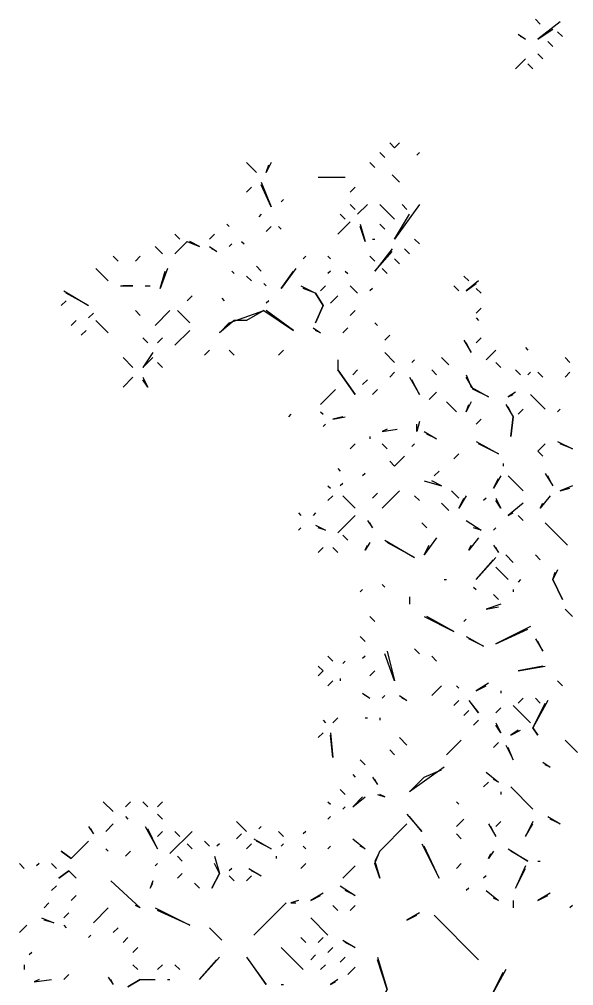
# Model space of a CAD drawing. Extents: x 1 to 2775, y -31 to 2075.
# Drawn here: x 2304.8 to 2342.2, y 1155.6 to 1220.8 of the extents above; entities that cross this region are included whole.
import ezdxf

# ---------------------------------------------------------------- set-up
doc = ezdxf.new("R2010")
doc.units = 0
doc.layers.add('LINEWORK', color=4, linetype='CONTINUOUS')

msp = doc.modelspace()

# ---------------------------------------------------------------- linework, layer by layer
at = {"layer": 'LINEWORK'}
for points in [[(2339.6667, 1220.8333), (2340, 1220.5)], [(2341.3333, 1220.6667), (2339.8333, 1219.5), (2340.8333, 1220.1667)], [(2338.5, 1219.8333), (2339, 1219.5), (2338.6667, 1219.6667)], [(2341.1667, 1220), (2341.5, 1219.6667)], [(2340.5, 1219.3333), (2340.8333, 1219)], [(2339.8333, 1218.5), (2340.1667, 1218.1667)], [(2339, 1218.1667), (2338.3333, 1217.5)], [(2339.1667, 1217.8333), (2339.5, 1217.5)], [(2329.8333, 1212.5), (2330.1667, 1212.1667), (2330.5, 1212.5), (2330.1667, 1212.1667)], [(2329.1667, 1211.8333), (2329.5, 1211.5)], [(2331.8333, 1211.8333), (2331.6667, 1211.6667)], [(2320.1667, 1211.1667), (2320.8333, 1210.5)], [(2321.8333, 1211.1667), (2321.5, 1210.5), (2321.6667, 1211)], [(2328.5, 1211.1667), (2328.8333, 1210.8333)], [(2321.1667, 1209.8333), (2321.8333, 1208.1667), (2321.1667, 1209.6667)], [(2325, 1210.1667), (2326.8333, 1210.1667)], [(2330, 1210.3333), (2330.5, 1209.8333)], [(2320.5, 1209.5), (2320.1667, 1209.1667)], [(2327.5, 1209.5), (2327.1667, 1209.1667)], [(2322.6667, 1208.6667), (2322.5, 1208.5)], [(2327.1667, 1208.3333), (2327.5, 1208)], [(2328.3333, 1208.3333), (2327.6667, 1207.6667)], [(2329.1667, 1208.3333), (2330.1667, 1207.3333)], [(2331.8333, 1208.3333), (2330.1667, 1206), (2331.1667, 1207.6667)], [(2330.6667, 1208.3333), (2331, 1208)], [(2321.1667, 1207.6667), (2321, 1207.5)], [(2327.1667, 1207.1667), (2326.3333, 1206.3333)], [(2326.5, 1207.6667), (2326.8333, 1207.3333)], [(2318.8333, 1207), (2319, 1206.8333)], [(2321.8333, 1206.8333), (2321.5, 1206.5)], [(2322.3333, 1206.8333), (2322.5, 1206.6667)], [(2327.8333, 1207), (2328.1667, 1205.8333), (2327.8333, 1206.8333)], [(2329.1667, 1207), (2329.5, 1206.6667)], [(2315.3333, 1206.3333), (2315.6667, 1206)], [(2316.1667, 1205.8333), (2315.3333, 1205), (2316.1667, 1205.8333), (2317, 1205.5), (2316.3333, 1205.8333)], [(2318, 1206.3333), (2317.6667, 1206)], [(2319.8333, 1205.8333), (2320, 1205.6667)], [(2328.6667, 1206), (2328.8333, 1206)], [(2331.5, 1206), (2331.8333, 1205.6667)], [(2314, 1205.5), (2314.5, 1205)], [(2317.6667, 1205.5), (2318.1667, 1205.1667), (2317.8333, 1205.3333)], [(2319.1667, 1205.6667), (2319, 1205.5)], [(2330, 1205.3333), (2328.8333, 1203.8333), (2330, 1205.1667)], [(2330.8333, 1205.3333), (2331.1667, 1205)], [(2311.1667, 1204.8333), (2311.5, 1204.5)], [(2313, 1204.8333), (2312.6667, 1204.5)], [(2324.1667, 1204.8333), (2324, 1204.6667)], [(2325.6667, 1204.8333), (2325.8333, 1204.6667)], [(2328.5, 1204.8333), (2328.8333, 1204.5)], [(2330.1667, 1204.6667), (2330.5, 1204.3333)], [(2310, 1204), (2310.8333, 1203.1667)], [(2314.8333, 1204), (2314.3333, 1202.6667), (2314.6667, 1203.8333)], [(2320.8333, 1204.1667), (2321.1667, 1203.8333)], [(2323.5, 1204), (2322.5, 1202.6667), (2323.3333, 1203.8333)], [(2329.3333, 1204), (2329.6667, 1203.6667)], [(2319.1667, 1203.8333), (2319.3333, 1203.6667)], [(2320.1667, 1203.5), (2320.5, 1203.1667)], [(2325.8333, 1203.8333), (2325.6667, 1203.6667)], [(2326.8333, 1203.8333), (2327, 1203.6667)], [(2334.8333, 1203.5), (2335.1667, 1203.1667)], [(2311.6667, 1202.8333), (2312.5, 1202.8333), (2311.8333, 1202.8333)], [(2313.3333, 1202.8333), (2313.6667, 1202.8333)], [(2321.3333, 1203), (2321.5, 1202.8333)], [(2323.8333, 1202.8333), (2324.8333, 1202.3333), (2325.3333, 1201.5), (2324.8333, 1200.3333), (2325.3333, 1201.5), (2324.8333, 1202.3333), (2324, 1202.6667)], [(2325.5, 1202.8333), (2325.1667, 1202.5)], [(2327.1667, 1202.8333), (2327.6667, 1202.3333)], [(2328.6667, 1202.6667), (2328.5, 1202.5)], [(2334.1667, 1202.8333), (2334.5, 1202.5)], [(2335.8333, 1203.1667), (2335, 1202.5), (2335.6667, 1203)], [(2335.6667, 1202.6667), (2336, 1202.3333)], [(2307.8333, 1202.5), (2309.5, 1201.5), (2308, 1202.3333)], [(2316.5, 1202.1667), (2316.1667, 1201.8333)], [(2318.5, 1202), (2318.6667, 1201.8333)], [(2326.3333, 1202.1667), (2325.8333, 1201.6667)], [(2308, 1201.8333), (2307.6667, 1201.5)], [(2321.6667, 1201.8333), (2321.5, 1201.6667)], [(2336, 1201.3333), (2335.6667, 1201)], [(2309.8333, 1201), (2309.5, 1200.6667)], [(2312.6667, 1201.1667), (2313, 1200.8333)], [(2315, 1201.1667), (2314, 1200.1667)], [(2315.5, 1201.1667), (2316.3333, 1200.3333)], [(2321.3333, 1201.1667), (2320.1667, 1200.5), (2319.3333, 1200.5), (2318.3333, 1199.6667), (2319, 1200.3333), (2321.3333, 1201.1667), (2323.3333, 1199.8333), (2321.5, 1201.1667)], [(2327.5, 1201.1667), (2327.1667, 1200.8333)], [(2335.6667, 1200.6667), (2335.8333, 1200.5)], [(2308.6667, 1200.5), (2308.3333, 1200.1667)], [(2310, 1200.5), (2310.8333, 1199.6667)], [(2324.6667, 1200), (2325.1667, 1199.6667), (2324.8333, 1199.8333)], [(2327, 1200), (2326.6667, 1199.6667)], [(2328.8333, 1200.3333), (2329, 1200.1667)], [(2309.3333, 1199.8333), (2309, 1199.5)], [(2313.1667, 1199.3333), (2313.5, 1199)], [(2314.5, 1199.3333), (2314.1667, 1199)], [(2316.3333, 1199.8333), (2315.3333, 1198.8333)], [(2329.8333, 1199.5), (2329.5, 1199.1667)], [(2336, 1199.3333), (2335.6667, 1199)], [(2334.8333, 1199.1667), (2335.3333, 1198.3333), (2335, 1199)], [(2339, 1198.6667), (2339.1667, 1198.5)], [(2311.8333, 1198), (2312.5, 1197.3333)], [(2313.8333, 1198.3333), (2313.1667, 1197.3333), (2313.8333, 1198)], [(2317.6667, 1198.5), (2317.3333, 1198.1667)], [(2319, 1198.5), (2319.3333, 1198.1667)], [(2322.6667, 1198.5), (2322.3333, 1198.1667)], [(2329.5, 1198.3333), (2330.1667, 1197.6667)], [(2333.3333, 1198), (2333.8333, 1197.5)], [(2337, 1198.5), (2336.3333, 1197.8333), (2336.8333, 1198.3333)], [(2341.6667, 1198), (2342, 1197.6667)], [(2314.1667, 1197.6667), (2314.5, 1197.3333)], [(2326.3333, 1197.8333), (2326.3333, 1197.1667), (2327.5, 1195.5), (2326.3333, 1197.1667)], [(2331.5, 1197.8333), (2331.3333, 1197.6667)], [(2337, 1197.6667), (2337.3333, 1197.3333)], [(2327.6667, 1197.1667), (2327.3333, 1196.8333)], [(2330.1667, 1197), (2329.8333, 1196.6667)], [(2332.6667, 1197.1667), (2333, 1196.8333)], [(2335, 1196.8333), (2335.3333, 1196), (2336.5, 1195.3333), (2335.5, 1195.8333), (2335, 1196.6667)], [(2338.3333, 1197.1667), (2338.6667, 1196.8333)], [(2339.3333, 1197), (2339.1667, 1196.8333)], [(2339.8333, 1197), (2340.1667, 1196.6667)], [(2342, 1197), (2341.6667, 1196.6667)], [(2312.5, 1196.6667), (2311.8333, 1196)], [(2313.1667, 1196.6667), (2313.5, 1196), (2313.1667, 1196.5)], [(2328.3333, 1196.5), (2328, 1196.1667)], [(2331.1667, 1196.6667), (2331.8333, 1195.5), (2331.3333, 1196.5)], [(2326.1667, 1195.8333), (2325.1667, 1194.8333)], [(2329, 1195.8333), (2328.6667, 1195.5)], [(2333, 1195.6667), (2332.5, 1195.1667)], [(2338.3333, 1195.6667), (2337.8333, 1195.3333), (2338.1667, 1195.5)], [(2339.3333, 1195.5), (2340.3333, 1194.5)], [(2333.6667, 1195), (2334.3333, 1194.3333)], [(2335.3333, 1195), (2335, 1194.3333), (2335.1667, 1194.8333)], [(2337.6667, 1194.8333), (2338.1667, 1194), (2338, 1192.6667), (2338.1667, 1194), (2337.8333, 1194.6667)], [(2323.1667, 1194.1667), (2323, 1194)], [(2325.1667, 1194.3333), (2325.3333, 1194.1667)], [(2338.8333, 1194.5), (2338.5, 1194.1667)], [(2341.3333, 1194.5), (2341.1667, 1194.3333)], [(2325.5, 1193.5), (2325.3333, 1193.3333)], [(2326.6667, 1194), (2326, 1193.8333), (2326.8333, 1194)], [(2331.8333, 1193.6667), (2331.6667, 1193), (2331.6667, 1193.5)], [(2336, 1193.8333), (2335.6667, 1193.5)], [(2329.6667, 1193.1667), (2329.3333, 1193), (2330.3333, 1193.1667)], [(2332.1667, 1193), (2333, 1192.5), (2332.3333, 1192.8333)], [(2327.5, 1192.1667), (2327.1667, 1191.8333)], [(2328.5, 1192.6667), (2328.5, 1192.5)], [(2329.3333, 1192.1667), (2329.6667, 1191.8333)], [(2331.5, 1192.1667), (2331.3333, 1192)], [(2335.6667, 1192.3333), (2337.1667, 1191.5), (2335.8333, 1192.1667)], [(2340.3333, 1192.1667), (2339.8333, 1191.6667), (2340.1667, 1191.3333), (2339.8333, 1191.6667)], [(2341.1667, 1192.3333), (2342.1667, 1191.8333), (2341.3333, 1192.1667)], [(2334.5, 1191.5), (2334.1667, 1191.1667)], [(2330.8333, 1191.3333), (2330.1667, 1190.6667), (2329.8333, 1191), (2330.1667, 1190.6667)], [(2337.5, 1190.8333), (2337.5, 1190.6667)], [(2326.3333, 1190.5), (2326.5, 1190.3333)], [(2328.1667, 1190.1667), (2328, 1190)], [(2333.1667, 1190.3333), (2332.8333, 1190)], [(2340.3333, 1190.1667), (2340.8333, 1189.3333), (2340.5, 1190)], [(2332.1667, 1189.6667), (2333.3333, 1189.3333), (2332.6667, 1189.6667)], [(2337.3333, 1190), (2336.8333, 1189.1667), (2337.1667, 1189.8333)], [(2337.8333, 1190), (2338.8333, 1189)], [(2325.6667, 1189.3333), (2325.8333, 1189.1667)], [(2326.6667, 1189.5), (2326.5, 1189.3333)], [(2330.5, 1189), (2329.3333, 1187.8333)], [(2334, 1189), (2334.5, 1188.5)], [(2342.1667, 1189.3333), (2341.3333, 1189), (2342, 1189.1667)], [(2326, 1188.6667), (2325.6667, 1188.3333)], [(2326.6667, 1188.6667), (2327.5, 1187.8333)], [(2329, 1188.8333), (2328.6667, 1188.5)], [(2331.5, 1188.6667), (2331.8333, 1188.3333)], [(2335, 1188.6667), (2334.5, 1187.8333), (2334.8333, 1188.5)], [(2336.3333, 1188.5), (2336.1667, 1188.3333)], [(2337, 1188.5), (2337.3333, 1187.8333), (2337, 1188.3333)], [(2340.6667, 1188.6667), (2340, 1187.8333), (2340.1667, 1188.1667)], [(2333.3333, 1188.1667), (2333.8333, 1187.6667)], [(2338.8333, 1188.1667), (2337.8333, 1187.3333), (2338.1667, 1187.5)], [(2323.6667, 1187.5), (2323.8333, 1187.3333)], [(2324.8333, 1187.5), (2324.6667, 1187.3333)], [(2327.5, 1187.3333), (2326.3333, 1186.1667)], [(2328.3333, 1187), (2328.6667, 1186.5), (2328.5, 1186.8333)], [(2335, 1187), (2336, 1186.3333), (2335.5, 1186.5)], [(2338.5, 1187.3333), (2338.8333, 1187)], [(2323.8333, 1186.5), (2323.6667, 1186.3333)], [(2324.8333, 1186.6667), (2325.5, 1186.3333), (2325, 1186.5)], [(2332, 1186.8333), (2332.3333, 1186.5)], [(2337, 1186.5), (2336.8333, 1186.3333)], [(2340.3333, 1186.8333), (2341.8333, 1185.3333)], [(2326.6667, 1186), (2327, 1185.6667)], [(2329.5, 1185.6667), (2331.5, 1184.5), (2329.6667, 1185.5)], [(2333, 1185.8333), (2332.1667, 1184.6667), (2332.5, 1185.3333)], [(2335.8333, 1185.8333), (2335.1667, 1185), (2335.3333, 1185.3333)], [(2325.3333, 1185.1667), (2325, 1184.8333)], [(2326, 1185.1667), (2326.3333, 1184.8333)], [(2328.5, 1185.5), (2328.1667, 1185), (2328.3333, 1185.3333)], [(2336.8333, 1185.3333), (2337.1667, 1184.8333), (2337, 1185.1667)], [(2337, 1184.5), (2335.6667, 1183), (2336.8333, 1184.3333)], [(2337.6667, 1184.6667), (2338.1667, 1184.1667)], [(2339.6667, 1184.6667), (2340, 1184.3333)], [(2337, 1183.8333), (2337.8333, 1183)], [(2341.1667, 1183.6667), (2340.8333, 1183), (2341.5, 1181.6667), (2340.8333, 1183), (2341, 1183.5)], [(2333.5, 1183), (2333.6667, 1183)], [(2338.6667, 1183), (2338.5, 1182.8333)], [(2328, 1182.3333), (2327.8333, 1182.1667)], [(2329.3333, 1182.6667), (2329.5, 1182.5)], [(2335.5, 1182.5), (2335.6667, 1182.3333)], [(2338.1667, 1182.3333), (2338.1667, 1182.1667)], [(2331.1667, 1181.8333), (2331.1667, 1181.3333)], [(2336.8333, 1182), (2337.1667, 1181.6667)], [(2337.3333, 1181.3333), (2336.3333, 1181), (2337.1667, 1181.1667)], [(2328.5, 1180.5), (2328.8333, 1180.1667)], [(2332.1667, 1180.5), (2334.1667, 1179.5), (2332.3333, 1180.5)], [(2341.6667, 1181), (2342.1667, 1180.5)], [(2335, 1180.3333), (2334.8333, 1180.1667)], [(2339.3333, 1179.8333), (2337, 1178.6667), (2339.1667, 1179.6667)], [(2327.8333, 1179.1667), (2328.1667, 1178.8333)], [(2335, 1179.1667), (2336.1667, 1178.5), (2335.1667, 1179)], [(2339.6667, 1179), (2340.1667, 1178.1667), (2339.8333, 1178.8333)], [(2325.6667, 1177.8333), (2326, 1177.5)], [(2328.1667, 1177.8333), (2328, 1177.6667)], [(2329.6667, 1178.1667), (2330.1667, 1176.1667), (2329.5, 1178)], [(2331.5, 1178.3333), (2331.8333, 1178)], [(2332.6667, 1177.8333), (2333, 1177.5)], [(2325, 1177.1667), (2325.3333, 1176.8333), (2325, 1176.5), (2325.3333, 1176.8333)], [(2326.8333, 1177.5), (2326.6667, 1177.3333)], [(2340.1667, 1177.1667), (2338.5, 1176.8333), (2340.3333, 1177.1667)], [(2328.8333, 1176.8333), (2328.5, 1176.5)], [(2326, 1176.1667), (2325.6667, 1175.8333)], [(2326.5, 1176.3333), (2326.5, 1176.1667)], [(2333.3333, 1175.8333), (2332.6667, 1175.1667)], [(2334.3333, 1175.8333), (2334.5, 1175.6667)], [(2336.5, 1176), (2335.6667, 1175.5), (2336.3333, 1175.8333)], [(2341.1667, 1176.1667), (2341.5, 1175.8333)], [(2328, 1175.3333), (2328.5, 1175), (2328.1667, 1175.1667)], [(2329.5, 1175.1667), (2329.3333, 1175)], [(2330.5, 1175.1667), (2331, 1174.8333), (2330.6667, 1175)], [(2337.3333, 1175.5), (2337.3333, 1175.3333)], [(2334.5, 1174.8333), (2334.1667, 1174.5)], [(2335.1667, 1174.8333), (2335.8333, 1174), (2335.3333, 1174.6667)], [(2338.1667, 1174.5), (2339.3333, 1173.3333)], [(2338.8333, 1175), (2338.5, 1174.6667)], [(2340.5, 1174.8333), (2339.5, 1173), (2339.8333, 1172.5), (2339.5, 1173), (2340.3333, 1174.6667)], [(2339.6667, 1175), (2340, 1174.6667)], [(2335.1667, 1174.1667), (2334.8333, 1173.8333)], [(2337.3333, 1174.3333), (2337, 1174)], [(2325.3333, 1173.5), (2325.5, 1173.3333)], [(2326.3333, 1173.6667), (2326, 1173.3333)], [(2328.1667, 1173.6667), (2328.3333, 1173.6667)], [(2329.1667, 1173.6667), (2329.1667, 1173.5)], [(2335.8333, 1173.5), (2335.5, 1173.1667)], [(2337, 1173.3333), (2337.3333, 1172.6667), (2337, 1173.1667)], [(2325.3333, 1172.6667), (2325, 1172.3333)], [(2325.8333, 1172.6667), (2326, 1171), (2325.8333, 1172.5)], [(2338.5, 1172.8333), (2338, 1172.5), (2338.6667, 1172.8333)], [(2330.5, 1172.3333), (2331, 1171.8333)], [(2334.6667, 1172.1667), (2333.6667, 1171.1667)], [(2337.1667, 1172), (2336.8333, 1171.6667)], [(2341.6667, 1172.1667), (2342.5, 1171.3333)], [(2329.8333, 1171.5), (2330.1667, 1171.1667)], [(2337.6667, 1171.8333), (2338.1667, 1170.8333), (2337.8333, 1171.6667)], [(2327.8333, 1170.8333), (2328.1667, 1170.5)], [(2340.1667, 1170.6667), (2340.6667, 1170.3333), (2340.3333, 1170.5)], [(2333.5, 1170.3333), (2331.1667, 1168.6667), (2332.1667, 1169.6667), (2333.3333, 1170.1667)], [(2336.3333, 1170), (2337.1667, 1169.3333), (2336.8333, 1169.5)], [(2327.3333, 1169.8333), (2327.5, 1169.6667)], [(2328.6667, 1169.6667), (2329, 1169.1667), (2328.8333, 1169.5)], [(2336.5, 1169.3333), (2336.1667, 1169)], [(2326.5, 1168.8333), (2326.8333, 1168.5)], [(2337.3333, 1168.6667), (2337.3333, 1168.5)], [(2338, 1169), (2339.5, 1167.5)], [(2310.5, 1168), (2311.1667, 1167.3333)], [(2312.3333, 1168), (2312, 1167.6667)], [(2313.1667, 1168), (2313.5, 1167.6667)], [(2314.5, 1168), (2314.1667, 1167.6667)], [(2325.6667, 1168), (2325.8333, 1167.8333)], [(2328, 1168.3333), (2327.3333, 1167.6667), (2328.1667, 1168.3333)], [(2329, 1168.5), (2329.5, 1168.3333), (2329.1667, 1168.5)], [(2334.3333, 1168), (2334.5, 1167.8333)], [(2326.8333, 1167.6667), (2326.6667, 1167.5)], [(2312, 1167), (2312.1667, 1166.8333)], [(2314.1667, 1167.1667), (2314.5, 1166.8333)], [(2325.8333, 1167), (2325.6667, 1166.8333)], [(2331, 1167.1667), (2332, 1166), (2331.1667, 1167)], [(2334.8333, 1166.8333), (2334.3333, 1166.3333)], [(2340.5, 1167), (2341.3333, 1166.5), (2340.6667, 1166.8333)], [(2309.5, 1166.3333), (2309.8333, 1165.8333), (2309.6667, 1166.1667)], [(2311.1667, 1166.5), (2310.6667, 1166)], [(2313.3333, 1166.3333), (2314.1667, 1164.8333), (2313.5, 1166.1667)], [(2319.5, 1166.6667), (2320.1667, 1166)], [(2321.1667, 1166.3333), (2321, 1166.1667)], [(2331, 1166.5), (2329.1667, 1164.6667), (2328.8333, 1164), (2329.1667, 1162.8333), (2328.8333, 1163.8333), (2329.1667, 1164.6667)], [(2336.5, 1166.5), (2337, 1165.6667), (2336.6667, 1166.3333)], [(2337.3333, 1166.6667), (2337, 1166.3333)], [(2339.5, 1166.6667), (2339, 1165.6667), (2339.5, 1166.5)], [(2314.5, 1166), (2314.1667, 1165.6667)], [(2316.5, 1166), (2315, 1164.5)], [(2315.3333, 1166), (2315.6667, 1165.6667)], [(2319.8333, 1165.8333), (2319.5, 1165.5)], [(2320.6667, 1165.5), (2321.8333, 1164.8333), (2320.8333, 1165.3333)], [(2322.3333, 1166), (2322.6667, 1165.6667)], [(2324.1667, 1166), (2324, 1165.8333)], [(2327.3333, 1165.5), (2328.1667, 1164.8333), (2327.8333, 1165)], [(2334.3333, 1165.8333), (2334.6667, 1165.5)], [(2309.5, 1165.3333), (2308.3333, 1164.1667), (2307.6667, 1164.6667), (2308.3333, 1164.1667)], [(2310.6667, 1164.8333), (2310.8333, 1164.6667)], [(2316.1667, 1165.1667), (2316.5, 1164.8333)], [(2317.3333, 1165.3333), (2317.6667, 1165)], [(2318.3333, 1165.1667), (2318.1667, 1165)], [(2320.5, 1165.1667), (2320.1667, 1164.8333)], [(2322.6667, 1165.1667), (2322.5, 1165)], [(2324, 1165), (2324.1667, 1164.8333)], [(2325.8333, 1165), (2325.6667, 1164.8333)], [(2332, 1165.1667), (2333.1667, 1162.8333), (2332.1667, 1165)], [(2337.8333, 1164.8333), (2339.1667, 1164), (2338, 1164.6667)], [(2312.3333, 1164.6667), (2312, 1164.3333)], [(2315.5, 1164.3333), (2315.8333, 1164)], [(2318, 1164.3333), (2318.3333, 1163.1667), (2317.8333, 1162.1667), (2318.3333, 1163.1667), (2318, 1163.8333)], [(2322.1667, 1164.3333), (2322.1667, 1164.1667)], [(2336.8333, 1164.6667), (2336.5, 1164.1667), (2336.6667, 1164.5)], [(2304.8333, 1163.8333), (2305.1667, 1163.5)], [(2306.1667, 1163.8333), (2306, 1163.6667)], [(2307, 1163.8333), (2307.3333, 1163.5)], [(2314.1667, 1163.8333), (2314, 1163.6667)], [(2319.1667, 1163.5), (2319, 1163.3333)], [(2320.3333, 1163.5), (2321.1667, 1163), (2320.5, 1163.3333)], [(2324.1667, 1163.8333), (2323.8333, 1163.5)], [(2327.5, 1163.6667), (2326.6667, 1162.8333)], [(2334.6667, 1163.8333), (2334.3333, 1163.5)], [(2339, 1163.6667), (2338.3333, 1162.1667), (2339, 1163.5)], [(2339.8333, 1164), (2340, 1164)], [(2308.1667, 1163.3333), (2307.5, 1162.8333), (2308.1667, 1163.3333), (2308.6667, 1162.8333)], [(2315.8333, 1163.1667), (2315.5, 1162.8333)], [(2319, 1163), (2319.3333, 1162.6667)], [(2320.5, 1163), (2320.1667, 1162.6667)], [(2336.3333, 1163), (2336.1667, 1162.8333)], [(2307.3333, 1162.3333), (2307, 1162)], [(2311, 1162.6667), (2313, 1160.8333), (2312.6667, 1161)], [(2313.8333, 1162.6667), (2313.6667, 1162.1667), (2313.8333, 1162.5)], [(2316.6667, 1162.5), (2317, 1162.1667)], [(2326.5, 1162.3333), (2327.5, 1161.6667), (2326.8333, 1162)], [(2335.1667, 1162.1667), (2335, 1162)], [(2308.6667, 1161.6667), (2308.3333, 1161.3333)], [(2325.3333, 1161.8333), (2324.5, 1161.3333), (2325.1667, 1161.6667)], [(2336.3333, 1162), (2337.1667, 1161.3333), (2336.8333, 1161.5)], [(2340.6667, 1161.8333), (2339.8333, 1161.3333), (2340.5, 1161.6667)], [(2306.8333, 1161.1667), (2306.5, 1160.8333)], [(2310.8333, 1160.8333), (2309.8333, 1159.8333)], [(2314, 1160.8333), (2316.3333, 1159.6667), (2314.1667, 1160.6667)], [(2322.8333, 1161.1667), (2320.6667, 1159)], [(2323.6667, 1161.3333), (2323.1667, 1161.1667), (2323.5, 1161.1667)], [(2326, 1161), (2326.3333, 1160.6667)], [(2327.5, 1161), (2327.1667, 1160.6667)], [(2338.1667, 1161.3333), (2338.1667, 1160.8333)], [(2342.1667, 1161), (2342, 1160.8333)], [(2306.3333, 1160.1667), (2307.1667, 1159.8333), (2306.5, 1160)], [(2308.1667, 1160.5), (2307.8333, 1160.1667)], [(2324.5, 1160.1667), (2325.6667, 1159)], [(2331.8333, 1160.5), (2331, 1160), (2331.6667, 1160.3333)], [(2332.8333, 1160.3333), (2335.8333, 1157.3333)], [(2305.3333, 1159.6667), (2304.8333, 1159.1667)], [(2307.8333, 1159.6667), (2308, 1159.5)], [(2311.5, 1159.5), (2311.1667, 1159.1667)], [(2317.6667, 1159.5), (2318.5, 1158.6667)], [(2309.6667, 1159), (2309.5, 1158.8333)], [(2312.1667, 1158.8333), (2311.8333, 1158.5)], [(2323.8333, 1158.8333), (2324.1667, 1158.5)], [(2325.3333, 1158.8333), (2325, 1158.5)], [(2326.6667, 1158.6667), (2327.5, 1158.1667), (2326.8333, 1158.5)], [(2305.6667, 1157.8333), (2305.5, 1157.6667)], [(2312.8333, 1158.1667), (2312.5, 1157.8333)], [(2322.5, 1158.1667), (2324, 1156.6667)], [(2324.8333, 1157.6667), (2324.5, 1157.3333)], [(2326, 1158.1667), (2325.6667, 1157.8333)], [(2305.1667, 1157), (2305.1667, 1156.6667)], [(2312.5, 1157), (2312.8333, 1156.6667)], [(2314.5, 1157), (2314.1667, 1156.6667)], [(2315.3333, 1157), (2315.6667, 1156.6667)], [(2318.3333, 1157.5), (2317, 1156), (2318.1667, 1157.3333)], [(2320.1667, 1157.5), (2321.5, 1155.6667), (2320.3333, 1157.3333)], [(2325.5, 1157), (2325.1667, 1156.6667)], [(2326.8333, 1157.5), (2326.5, 1157.1667)], [(2329, 1157.5), (2329.6667, 1155.3333), (2329.3333, 1154.6667), (2329.6667, 1155.3333), (2329, 1157.3333)], [(2308.1667, 1156.3333), (2307.8333, 1156)], [(2327.5, 1156.8333), (2327, 1156.3333)], [(2337.6667, 1156.6667), (2336.6667, 1154.8333), (2337.5, 1156.5)], [(2306.1667, 1156), (2305.8333, 1155.8333), (2307, 1156)], [(2310.8333, 1156.1667), (2311.1667, 1155.6667), (2311, 1156)], [(2313, 1156), (2312.1667, 1155.5), (2313, 1156), (2314, 1156)], [(2314.8333, 1156), (2315, 1156)], [(2322.5, 1155.6667), (2322.6667, 1155.6667)], [(2326.3333, 1156), (2325.8333, 1155.6667), (2326.1667, 1155.8333)]]:
    msp.add_lwpolyline(points, dxfattribs=at)

doc.saveas('drawing.dxf')
